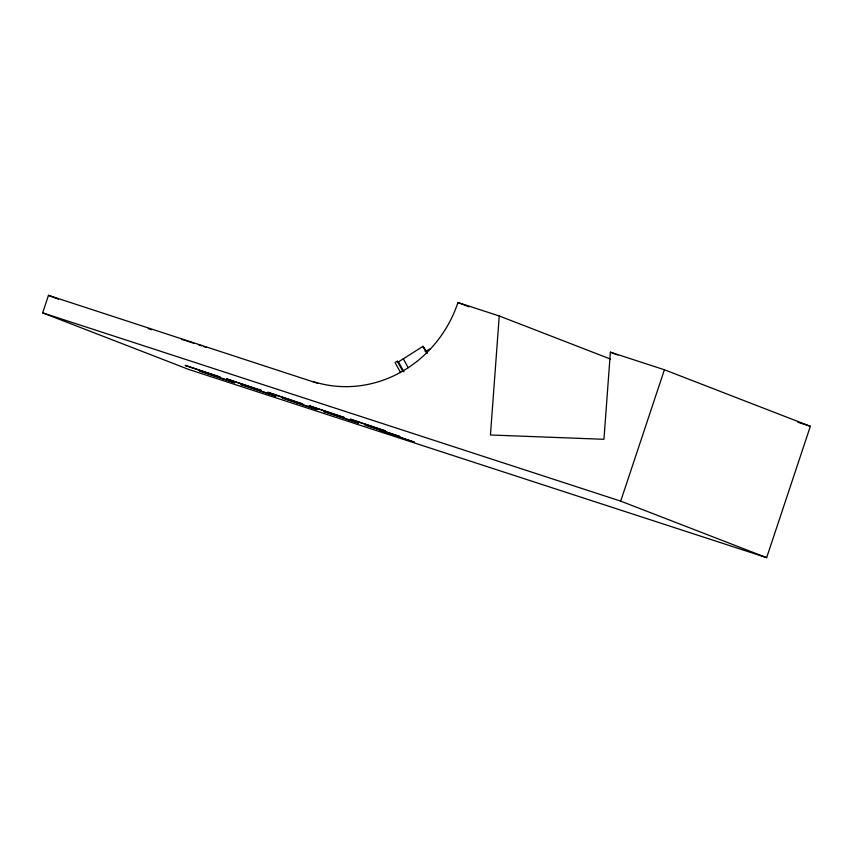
<?xml version="1.0" encoding="UTF-8"?>
<svg xmlns="http://www.w3.org/2000/svg" width="853" height="853" viewBox="0 0 853 853"><rect width="100%" height="100%" fill="white"/><g stroke="black" fill="none" stroke-linecap="round" stroke-linejoin="round"><path stroke-width="1.28" d="M312.731 381.408A119.996 112.884 -68.8 0 0 457.954 302.527L499.24 315.973L490.443 434.987L603.945 439.295L610.385 352.172L664.402 369.765L810.35 426.297L766.655 557.659L188.598 369.392L42.65 312.859L48.472 295.341L317.679 383.317M766.655 557.659L620.707 501.127L664.402 369.765M400.569 372.601L395.056 362.578L397.242 361.203L398.468 361.885L422.992 346.339L427.236 353.249M425.167 351.5L429.987 349.048M181.881 339.377L193.834 343.237M797.79 422.214L810.35 426.297M42.65 312.859L620.707 501.127M148.241 328.64L151.599 329.738M198.397 344.761L201.66 345.86M203.707 346.563L206.586 347.555M610.385 352.172L617.807 355.051M499.24 315.973L610.556 359.092M457.954 302.527L469.086 306.835M424.634 348.408L423.205 347.48M48.472 295.341L58.367 299.168M422.992 346.339L426.66 353.025M403.298 358.772L408.192 367.675M398.468 361.885L403.981 371.908M397.242 361.203L402.755 371.226M185.901 365.596L185.122 365.425L220.127 377.09L185.901 365.596M200.498 371.247L199.709 371.076L234.714 382.741L200.498 371.247M227.186 379.041L226.408 378.871L261.413 390.535L227.186 379.041M241.783 384.703L241.004 384.522L276.009 396.197L241.783 384.703M268.482 392.487L267.693 392.316L302.698 403.991L268.482 392.487M283.079 398.148L282.29 397.978L317.295 409.643L283.079 398.148M309.767 405.943L308.989 405.761L343.994 417.437L309.767 405.943M324.364 411.594L323.586 411.423L358.591 423.088L324.364 411.594M351.063 419.388L350.274 419.218L385.279 430.882L351.063 419.388M365.649 425.039L364.871 424.869L399.876 436.533L365.649 425.039M380.246 430.69L379.468 430.52L414.473 442.195L380.246 430.69"/></g></svg>
